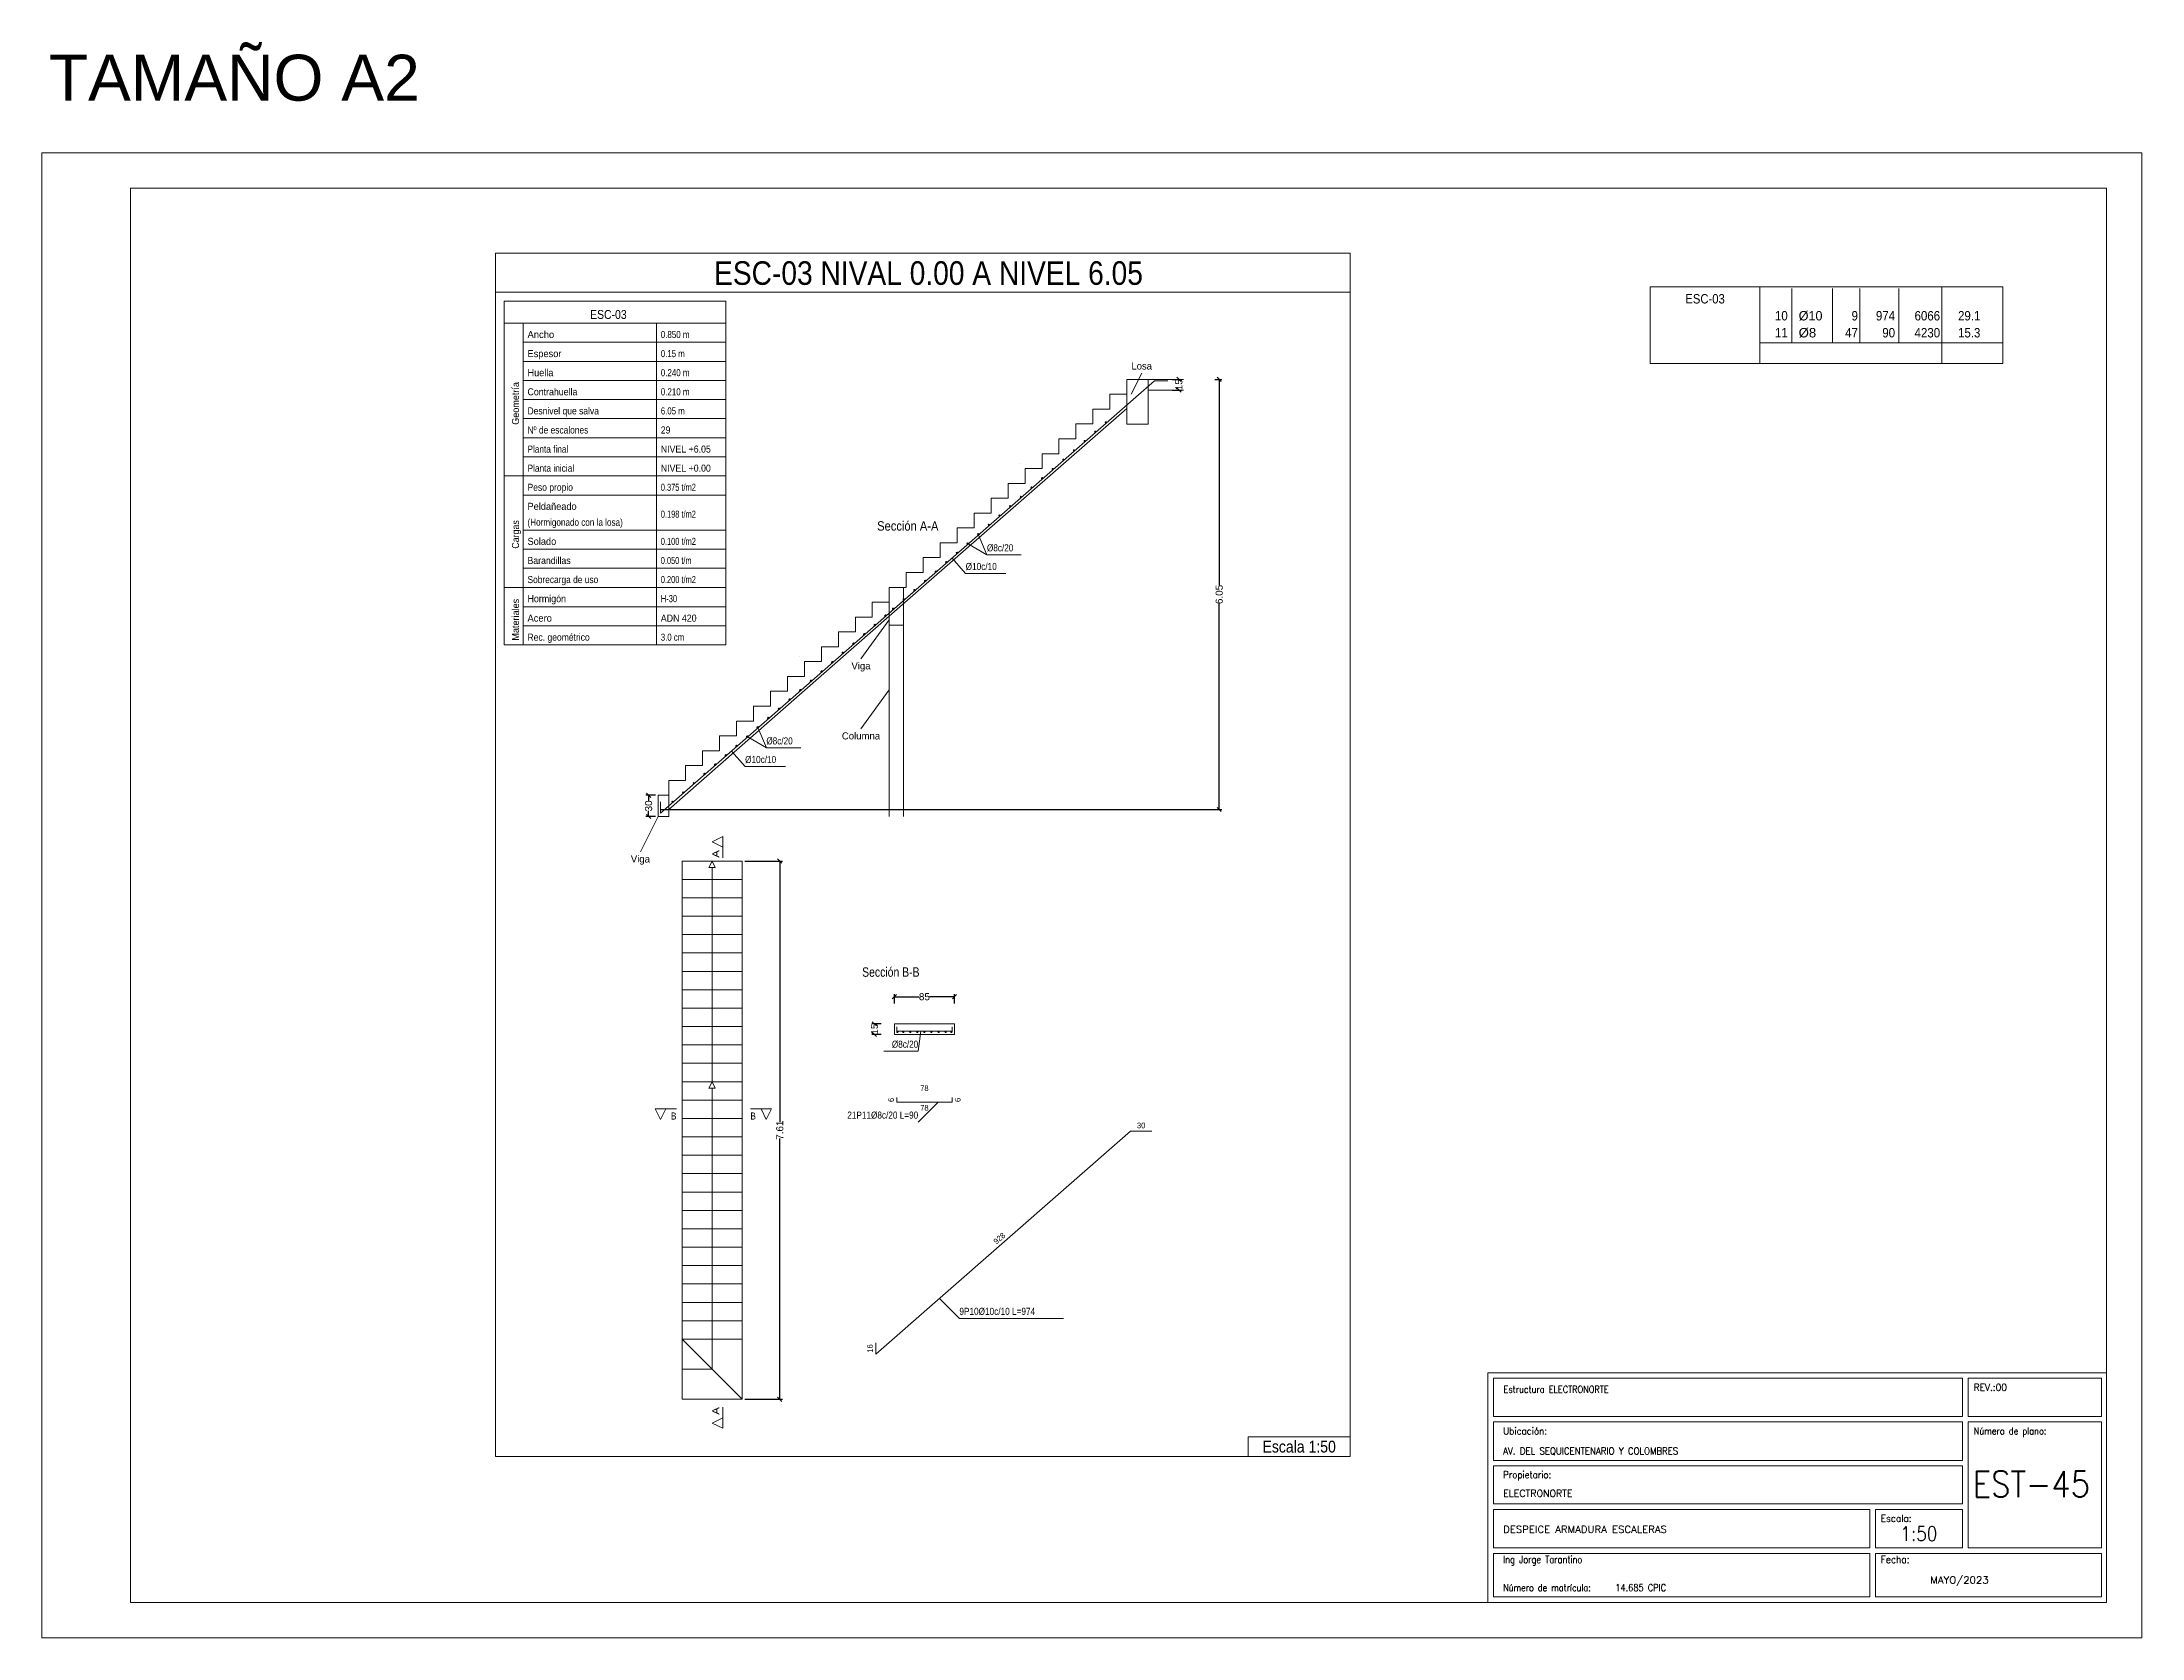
# Model space of a CAD drawing. Header units: millimetres. Extents: x 0 to 127, y 1 to 93.
# Drawn here: x 67.2 to 126.6, y 1.2 to 46.4 of the extents above; entities that cross this region are included whole.
import ezdxf
from ezdxf.enums import TextEntityAlignment as Align

# ---------------------------------------------------------------- set-up
doc = ezdxf.new("R2010")
doc.units = ezdxf.units.MM
for name, color, linetype, lineweight in [('CIM_REFEREN', 2, 'Continuous', 0), ('CYPE', 7, 'Continuous', 0), ('ESC_BARRAS_ARMADURA_LONGITUDINAL', 4, 'Continuous', 15), ('ESC_BARRAS_ARMADURA_TRANSVERSAL', 4, 'Continuous', 15), ('ESC_CONTORNO_ESCALERA', 3, 'Continuous', 0), ('ESC_COTAS', 1, 'Continuous', 0), ('ESC_ESCALON', 2, 'Continuous', 0), ('ESC_GEOMETRIA_APOYO', 2, 'Continuous', 0), ('ESC_LINEA_DE_HUELLA', 9, 'Continuous', 0), ('ESC_LINEA_REFERENCIA_ARMADURA', 36, 'Continuous', 0), ('ESC_LINEAS_DE_LA_TABLA', 6, 'Continuous', 0), ('ESC_RECUADRO_DEL_DETALLE', 7, 'Continuous', 9), ('ESC_SECCIONES', 4, 'Continuous', 0), ('ESC_TEXTO_APOYO', 3, 'Continuous', 0), ('ESC_TEXTO_ARMADURA_LONGITUDINAL', 3, 'Continuous', 9), ('ESC_TEXTO_ARMADURA_TRANSVERSAL', 3, 'Continuous', 9), ('ESC_TEXTOS_DE_LA_TABLA', 2, 'Continuous', 0), ('ESC_TITULO_DEL_RECUADRO', 7, 'Continuous', 0), ('RECUAD_LIMITES', 2, 'Continuous', 0), ('RECUAD_MARCO', 1, 'Continuous', 20), ('TABLAS', 1, 'Continuous', 0), ('TEXTO_TABLAS', 1, 'Continuous', 0)]:
    doc.layers.add(name, color=color, linetype=linetype, lineweight=lineweight)
doc.styles.add('CYPETXT', font='romans__.ttf', dxfattribs={"height": 0.2})
doc.styles.add('CYPETXT_0.3_romans', font='arial.ttf', dxfattribs={"height": 0.2})
doc.styles.add('CYPETXT_romans', font='arial.ttf', dxfattribs={"height": 0.2})
doc.dimstyles.new('cype_oblique', dxfattribs={"dimtxt": 0.18, "dimasz": 0.18, "dimexe": 0.075, "dimexo": 0.075, "dimgap": 0, "dimtad": 0, "dimdec": 4, "dimzin": 0, "dimdsep": 46, "dimtxsty": 'CYPETXT_0.3_romans', "dimblk": 'OBLIQUE', "dimtsz": 0.06, "dimcen": 0.09, "dimadec": 0, "dimazin": 0, "dimtfac": 1, "dimtdec": 4, "dimtofl": 0, "dimtmove": 2, "dimatfit": 3, "dimfxl": 1, "dimtolj": 1, "dimtzin": 0, "dimarcsym": 0})

# ---------------------------------------------------------------- blocks, each defined once
blk = doc.blocks.new('*D44')
at = {"layer": 'Defpoints', "color": 0, "transparency": 16777216}
for p in [(91.283, 19.111), (92.983, 19.377), (92.983, 19.111)]:
    blk.add_point(p, dxfattribs=at)
at = {"layer": 'ESC_COTAS', "color": 0, "lineweight": -2, "transparency": 16777216}
for p, q in [((91.223, 19.317), (91.343, 19.437)), ((91.283, 19.186), (91.283, 19.452)), ((91.283, 19.377), (91.989, 19.377)), ((92.983, 19.377), (92.277, 19.377)), ((92.923, 19.317), (93.043, 19.437)), ((92.983, 19.186), (92.983, 19.452))]:
    blk.add_line(p, q, dxfattribs=at)
at = {"layer": 'ESC_COTAS', "color": 0, "transparency": 16777216, "insert": (92.133, 19.377), "char_height": 0.2, "attachment_point": 5, "style": 'CYPETXT_0.3_romans'}
blk.add_mtext('\\A1;85', dxfattribs=at)
blk = doc.blocks.new('_OBLIQUE')
at = {"color": 0, "linetype": 'ByBlock', "lineweight": -2}
blk.add_line((-0.5, -0.5), (0.5, 0.5), dxfattribs=at)
blk = doc.blocks.new('*D45')
at = {"layer": 'Defpoints', "color": 0, "transparency": 16777216}
for p in [(90.72, 18.612), (90.986, 18.612), (90.986, 18.312)]:
    blk.add_point(p, dxfattribs=at)
at = {"layer": 'ESC_COTAS', "color": 0, "lineweight": -2, "transparency": 16777216}
for p, q in [((90.911, 18.612), (90.645, 18.612)), ((90.78, 18.552), (90.66, 18.672)), ((90.72, 18.612), (90.72, 18.597)), ((90.911, 18.312), (90.645, 18.312)), ((90.78, 18.252), (90.66, 18.372)), ((90.72, 18.312), (90.72, 18.328))]:
    blk.add_line(p, q, dxfattribs=at)
at = {"layer": 'ESC_COTAS', "color": 0, "transparency": 16777216, "insert": (90.72, 18.462), "char_height": 0.2, "attachment_point": 5, "rotation": 90, "style": 'CYPETXT_0.3_romans'}
blk.add_mtext('\\A1;15', dxfattribs=at)
blk = doc.blocks.new('*D110')
at = {"layer": 'Defpoints', "color": 0, "transparency": 16777216}
for p in [(84.333, 25.073), (84.599, 25.073), (84.599, 24.473)]:
    blk.add_point(p, dxfattribs=at)
at = {"layer": 'ESC_COTAS', "color": 0, "lineweight": -2, "transparency": 16777216}
for p, q in [((84.524, 25.073), (84.258, 25.073)), ((84.393, 25.013), (84.273, 25.133)), ((84.333, 25.073), (84.333, 24.916)), ((84.524, 24.473), (84.258, 24.473)), ((84.393, 24.413), (84.273, 24.533)), ((84.333, 24.473), (84.333, 24.631))]:
    blk.add_line(p, q, dxfattribs=at)
at = {"layer": 'ESC_COTAS', "color": 0, "transparency": 16777216, "insert": (84.333, 24.773), "char_height": 0.2, "attachment_point": 5, "rotation": 90, "style": 'CYPETXT_0.3_romans'}
blk.add_mtext('\\A1;30', dxfattribs=at)
blk = doc.blocks.new('*D112')
at = {"layer": 'Defpoints', "color": 0, "transparency": 16777216}
for p in [(99.065, 36.833), (99.065, 36.533), (99.331, 36.533)]:
    blk.add_point(p, dxfattribs=at)
at = {"layer": 'ESC_COTAS', "color": 0, "lineweight": -2, "transparency": 16777216}
for p, q in [((99.14, 36.833), (99.406, 36.833)), ((99.391, 36.773), (99.271, 36.893)), ((99.331, 36.833), (99.331, 36.818)), ((99.14, 36.533), (99.406, 36.533)), ((99.391, 36.473), (99.271, 36.593)), ((99.331, 36.533), (99.331, 36.549))]:
    blk.add_line(p, q, dxfattribs=at)
at = {"layer": 'ESC_COTAS', "color": 0, "transparency": 16777216, "insert": (99.331, 36.683), "char_height": 0.2, "attachment_point": 5, "rotation": 90, "style": 'CYPETXT_0.3_romans'}
blk.add_mtext('\\A1;15', dxfattribs=at)
blk = doc.blocks.new('*D116')
at = {"layer": 'Defpoints', "color": 0, "transparency": 16777216}
for p in [(100.275, 36.833), (84.599, 24.672), (100.471, 24.672)]:
    blk.add_point(p, dxfattribs=at)
at = {"layer": 'ESC_COTAS', "color": 0, "lineweight": -2, "transparency": 16777216}
for p, q in [((100.35, 36.833), (100.546, 36.833)), ((100.531, 36.773), (100.411, 36.893)), ((100.471, 36.833), (100.471, 31.014)), ((100.471, 24.672), (100.471, 30.492)), ((84.674, 24.672), (100.546, 24.672)), ((100.531, 24.612), (100.411, 24.732))]:
    blk.add_line(p, q, dxfattribs=at)
at = {"layer": 'ESC_COTAS', "color": 0, "transparency": 16777216, "insert": (100.471, 30.753), "char_height": 0.2, "attachment_point": 5, "rotation": 90, "style": 'CYPETXT_0.3_romans'}
blk.add_mtext('\\A1;6.05', dxfattribs=at)
blk = doc.blocks.new('*D122')
at = {"layer": 'Defpoints', "color": 0, "transparency": 16777216}
for p in [(86.978, 23.214), (86.978, 7.994), (88.042, 7.994)]:
    blk.add_point(p, dxfattribs=at)
at = {"layer": 'ESC_COTAS', "color": 0, "lineweight": -2, "transparency": 16777216}
for p, q in [((87.053, 23.214), (88.117, 23.214)), ((88.102, 23.154), (87.982, 23.274)), ((88.042, 23.214), (88.042, 15.844)), ((88.042, 7.994), (88.042, 15.365)), ((87.053, 7.994), (88.117, 7.994)), ((88.102, 7.934), (87.982, 8.054))]:
    blk.add_line(p, q, dxfattribs=at)
at = {"layer": 'ESC_COTAS', "color": 0, "transparency": 16777216, "insert": (88.042, 15.604), "char_height": 0.2, "attachment_point": 5, "rotation": 90, "style": 'CYPETXT_0.3_romans'}
blk.add_mtext('\\A1;7.61', dxfattribs=at)

msp = doc.modelspace()

# ---------------------------------------------------------------- hatches: boundary and pattern name
at = {"layer": 'ESC_BARRAS_ARMADURA_TRANSVERSAL'}
h = msp.add_hatch(color=256, dxfattribs=at)
edge = h.paths.add_edge_path()
edge.add_arc((96.6676, 35.08891), 0.02, 0, 360)
h = msp.add_hatch(color=256, dxfattribs=at)
edge = h.paths.add_edge_path()
edge.add_arc((96.96863, 35.35231), 0.02, 0, 360)
h = msp.add_hatch(color=256, dxfattribs=at)
edge = h.paths.add_edge_path()
edge.add_arc((97.26966, 35.61572), 0.02, 0, 360)
h = msp.add_hatch(color=256, dxfattribs=at)
edge = h.paths.add_edge_path()
edge.add_arc((96.06554, 34.56211), 0.02, 0, 360)
h = msp.add_hatch(color=256, dxfattribs=at)
edge = h.paths.add_edge_path()
edge.add_arc((96.36657, 34.82551), 0.02, 0, 360)
h = msp.add_hatch(color=256, dxfattribs=at)
edge = h.paths.add_edge_path()
edge.add_arc((95.46348, 34.0353), 0.02, 0, 360)
h = msp.add_hatch(color=256, dxfattribs=at)
edge = h.paths.add_edge_path()
edge.add_arc((95.76451, 34.29871), 0.02, 0, 360)
h = msp.add_hatch(color=256, dxfattribs=at)
edge = h.paths.add_edge_path()
edge.add_arc((94.56038, 33.2451), 0.02, 0, 360)
h = msp.add_hatch(color=256, dxfattribs=at)
edge = h.paths.add_edge_path()
edge.add_arc((94.86141, 33.5085), 0.02, 0, 360)
h = msp.add_hatch(color=256, dxfattribs=at)
edge = h.paths.add_edge_path()
edge.add_arc((95.16245, 33.7719), 0.02, 0, 360)
h = msp.add_hatch(color=256, dxfattribs=at)
edge = h.paths.add_edge_path()
edge.add_arc((93.95832, 32.7183), 0.02, 0, 360)
h = msp.add_hatch(color=256, dxfattribs=at)
edge = h.paths.add_edge_path()
edge.add_arc((94.25935, 32.9817), 0.02, 0, 360)
h = msp.add_hatch(color=256, dxfattribs=at)
edge = h.paths.add_edge_path()
edge.add_arc((93.35626, 32.19149), 0.02, 0, 360)
h = msp.add_hatch(color=256, dxfattribs=at)
edge = h.paths.add_edge_path()
edge.add_arc((93.65729, 32.45489), 0.02, 0, 360)
h = msp.add_hatch(color=256, dxfattribs=at)
edge = h.paths.add_edge_path()
edge.add_arc((92.7542, 31.66469), 0.02, 0, 360)
h = msp.add_hatch(color=256, dxfattribs=at)
edge = h.paths.add_edge_path()
edge.add_arc((93.05523, 31.92809), 0.02, 0, 360)
h = msp.add_hatch(color=256, dxfattribs=at)
edge = h.paths.add_edge_path()
edge.add_arc((91.85111, 30.87448), 0.02, 0, 360)
h = msp.add_hatch(color=256, dxfattribs=at)
edge = h.paths.add_edge_path()
edge.add_arc((92.15214, 31.13788), 0.02, 0, 360)
h = msp.add_hatch(color=256, dxfattribs=at)
edge = h.paths.add_edge_path()
edge.add_arc((92.45317, 31.40129), 0.02, 0, 360)
h = msp.add_hatch(color=256, dxfattribs=at)
edge = h.paths.add_edge_path()
edge.add_arc((91.24905, 30.34768), 0.02, 0, 360)
h = msp.add_hatch(color=256, dxfattribs=at)
edge = h.paths.add_edge_path()
edge.add_arc((91.55008, 30.61108), 0.02, 0, 360)
h = msp.add_hatch(color=256, dxfattribs=at)
edge = h.paths.add_edge_path()
edge.add_arc((90.72863, 29.89231), 0.02, 0, 360)
h = msp.add_hatch(color=256, dxfattribs=at)
edge = h.paths.add_edge_path()
edge.add_arc((91.02966, 30.15572), 0.02, 0, 360)
h = msp.add_hatch(color=256, dxfattribs=at)
edge = h.paths.add_edge_path()
edge.add_arc((89.82554, 29.10211), 0.02, 0, 360)
h = msp.add_hatch(color=256, dxfattribs=at)
edge = h.paths.add_edge_path()
edge.add_arc((90.12657, 29.36551), 0.02, 0, 360)
h = msp.add_hatch(color=256, dxfattribs=at)
edge = h.paths.add_edge_path()
edge.add_arc((90.4276, 29.62891), 0.02, 0, 360)
h = msp.add_hatch(color=256, dxfattribs=at)
edge = h.paths.add_edge_path()
edge.add_arc((89.22348, 28.5753), 0.02, 0, 360)
h = msp.add_hatch(color=256, dxfattribs=at)
edge = h.paths.add_edge_path()
edge.add_arc((89.52451, 28.83871), 0.02, 0, 360)
h = msp.add_hatch(color=256, dxfattribs=at)
edge = h.paths.add_edge_path()
edge.add_arc((88.62141, 28.0485), 0.02, 0, 360)
h = msp.add_hatch(color=256, dxfattribs=at)
edge = h.paths.add_edge_path()
edge.add_arc((88.92245, 28.3119), 0.02, 0, 360)
h = msp.add_hatch(color=256, dxfattribs=at)
edge = h.paths.add_edge_path()
edge.add_arc((88.01935, 27.5217), 0.02, 0, 360)
h = msp.add_hatch(color=256, dxfattribs=at)
edge = h.paths.add_edge_path()
edge.add_arc((88.32038, 27.7851), 0.02, 0, 360)
h = msp.add_hatch(color=256, dxfattribs=at)
edge = h.paths.add_edge_path()
edge.add_arc((87.11626, 26.73149), 0.02, 0, 360)
h = msp.add_hatch(color=256, dxfattribs=at)
edge = h.paths.add_edge_path()
edge.add_arc((87.41729, 26.99489), 0.02, 0, 360)
h = msp.add_hatch(color=256, dxfattribs=at)
edge = h.paths.add_edge_path()
edge.add_arc((87.71832, 27.2583), 0.02, 0, 360)
h = msp.add_hatch(color=256, dxfattribs=at)
edge = h.paths.add_edge_path()
edge.add_arc((86.5142, 26.20469), 0.02, 0, 360)
h = msp.add_hatch(color=256, dxfattribs=at)
edge = h.paths.add_edge_path()
edge.add_arc((86.81523, 26.46809), 0.02, 0, 360)
h = msp.add_hatch(color=256, dxfattribs=at)
edge = h.paths.add_edge_path()
edge.add_arc((85.91214, 25.67788), 0.02, 0, 360)
h = msp.add_hatch(color=256, dxfattribs=at)
edge = h.paths.add_edge_path()
edge.add_arc((86.21317, 25.94129), 0.02, 0, 360)
h = msp.add_hatch(color=256, dxfattribs=at)
edge = h.paths.add_edge_path()
edge.add_arc((85.31008, 25.15108), 0.02, 0, 360)
h = msp.add_hatch(color=256, dxfattribs=at)
edge = h.paths.add_edge_path()
edge.add_arc((85.61111, 25.41448), 0.02, 0, 360)
h = msp.add_hatch(color=256, dxfattribs=at)
edge = h.paths.add_edge_path()
edge.add_arc((85.00905, 24.88768), 0.02, 0, 360)
h = msp.add_hatch(color=256, dxfattribs=at)
edge = h.paths.add_edge_path()
edge.add_arc((91.36868, 18.38237), 0.02, 0, 360)
h = msp.add_hatch(color=256, dxfattribs=at)
edge = h.paths.add_edge_path()
edge.add_arc((91.53268, 18.38237), 0.02, 0, 360)
h = msp.add_hatch(color=256, dxfattribs=at)
edge = h.paths.add_edge_path()
edge.add_arc((91.73268, 18.38237), 0.02, 0, 360)
h = msp.add_hatch(color=256, dxfattribs=at)
edge = h.paths.add_edge_path()
edge.add_arc((91.93268, 18.38237), 0.02, 0, 360)
h = msp.add_hatch(color=256, dxfattribs=at)
edge = h.paths.add_edge_path()
edge.add_arc((92.13268, 18.38237), 0.02, 0, 360)
h = msp.add_hatch(color=256, dxfattribs=at)
edge = h.paths.add_edge_path()
edge.add_arc((92.33268, 18.38237), 0.02, 0, 360)
h = msp.add_hatch(color=256, dxfattribs=at)
edge = h.paths.add_edge_path()
edge.add_arc((92.53268, 18.38237), 0.02, 0, 360)
h = msp.add_hatch(color=256, dxfattribs=at)
edge = h.paths.add_edge_path()
edge.add_arc((92.73268, 18.38237), 0.02, 0, 360)
h = msp.add_hatch(color=256, dxfattribs=at)
edge = h.paths.add_edge_path()
edge.add_arc((92.89668, 18.38237), 0.02, 0, 360)

# ---------------------------------------------------------------- linework, layer by layer
at = {"layer": 'CYPE', "color": 1}
for points in [[(108.07349, 2.24397), (125.57349, 2.24397), (125.57349, 8.74397), (108.07349, 8.74397), (108.07349, 2.24397)], [(108.23349, 7.50397), (121.49349, 7.50397), (121.49349, 8.59397), (108.23349, 8.59397), (108.23349, 7.50397)], [(121.65349, 7.50397), (125.42349, 7.50397), (125.42349, 8.59397), (121.65349, 8.59397), (121.65349, 7.50397)], [(108.23349, 6.26397), (121.49349, 6.26397), (121.49349, 7.35397), (108.23349, 7.35397), (108.23349, 6.26397)], [(121.65349, 3.79397), (125.42349, 3.79397), (125.42349, 7.35397), (121.65349, 7.35397), (121.65349, 3.79397)], [(108.23349, 5.03397), (121.49349, 5.03397), (121.49349, 6.11397), (108.23349, 6.11397), (108.23349, 5.03397)], [(108.23349, 3.79397), (118.87349, 3.79397), (118.87349, 4.87397), (108.23349, 4.87397), (108.23349, 3.79397)], [(119.03349, 3.79397), (121.49349, 3.79397), (121.49349, 4.87397), (119.03349, 4.87397), (119.03349, 3.79397)], [(108.23349, 2.40397), (118.87349, 2.40397), (118.87349, 3.63397), (108.23349, 3.63397), (108.23349, 2.40397)], [(119.03349, 2.40397), (125.42349, 2.40397), (125.42349, 3.63397), (119.03349, 3.63397), (119.03349, 2.40397)]]:
    msp.add_lwpolyline(points, close=True, dxfattribs=at)
at = {"layer": 'ESC_BARRAS_ARMADURA_LONGITUDINAL'}
for points in [[(90.90935, 30.02653), (98.64292, 36.7934), (99.0195, 36.7934)], [(84.66935, 24.88653), (84.66935, 24.56653), (91.87834, 30.8744), (91.87834, 30.8744)], [(91.35068, 18.52837), (91.35068, 18.40037), (92.91468, 18.40037), (92.91468, 18.52837)], [(91.35068, 16.52385), (91.35068, 16.39585), (92.91468, 16.39585), (92.91468, 16.52385)], [(90.75472, 9.58976), (90.75472, 9.26976), (97.96371, 15.57763), (98.56371, 15.57763)]]:
    msp.add_lwpolyline(points, dxfattribs=at)
at = {"layer": 'ESC_BARRAS_ARMADURA_TRANSVERSAL'}
for centre in [(96.6676, 35.08891), (96.96863, 35.35231), (97.26966, 35.61572), (96.06554, 34.56211), (96.36657, 34.82551), (95.46348, 34.0353), (95.76451, 34.29871), (94.56038, 33.2451), (94.86141, 33.5085), (95.16245, 33.7719), (93.95832, 32.7183), (94.25935, 32.9817), (93.35626, 32.19149), (93.65729, 32.45489), (92.7542, 31.66469), (93.05523, 31.92809), (91.85111, 30.87448), (92.15214, 31.13788), (92.45317, 31.40129), (91.24905, 30.34768), (91.55008, 30.61108), (90.72863, 29.89231), (91.02966, 30.15572), (89.82554, 29.10211), (90.12657, 29.36551), (90.4276, 29.62891), (89.22348, 28.5753), (89.52451, 28.83871), (88.62141, 28.0485), (88.92245, 28.3119), (88.01935, 27.5217), (88.32038, 27.7851), (87.11626, 26.73149), (87.41729, 26.99489), (87.71832, 27.2583), (86.5142, 26.20469), (86.81523, 26.46809), (85.91214, 25.67788), (86.21317, 25.94129), (85.31008, 25.15108), (85.61111, 25.41448), (85.00905, 24.88768), (91.36868, 18.38237), (91.53268, 18.38237), (91.73268, 18.38237), (91.93268, 18.38237), (92.13268, 18.38237), (92.33268, 18.38237), (92.53268, 18.38237), (92.73268, 18.38237), (92.89668, 18.38237)]:
    msp.add_circle(centre, 0.02, dxfattribs=at)
at = {"layer": 'ESC_CONTORNO_ESCALERA'}
for p, q in [((97.37935, 35.9934), (97.37935, 36.4134)), ((91.13935, 30.5334), (91.13935, 30.9534)), ((85.27758, 16.97439), (85.27758, 23.21439)), ((86.97758, 16.97439), (86.97758, 23.21439)), ((91.28268, 18.61237), (91.28268, 18.31237)), ((92.98268, 18.61237), (92.98268, 18.31237)), ((85.27758, 7.99439), (85.27758, 16.97439)), ((86.97758, 9.69439), (86.97758, 16.97439))]:
    msp.add_line(p, q, dxfattribs=at)
for points in [[(91.13935, 30.13477), (97.85935, 36.01477)], [(84.89935, 24.67477), (91.13935, 30.13477)], [(91.28268, 18.61237), (92.98268, 18.61237)], [(91.28268, 18.31237), (92.98268, 18.31237)]]:
    msp.add_lwpolyline(points, dxfattribs=at)
at = {"layer": 'ESC_ESCALON'}
for p, q in [((86.97758, 23.21439), (85.27758, 23.21439)), ((86.97758, 22.69439), (85.27758, 22.69439)), ((86.97758, 22.17439), (85.27758, 22.17439)), ((86.97758, 21.65439), (85.27758, 21.65439)), ((86.97758, 21.13439), (85.27758, 21.13439)), ((86.97758, 20.61439), (85.27758, 20.61439)), ((86.97758, 20.09439), (85.27758, 20.09439)), ((86.97758, 19.57439), (85.27758, 19.57439)), ((86.97758, 19.05439), (85.27758, 19.05439)), ((86.97758, 18.53439), (85.27758, 18.53439)), ((86.97758, 18.01439), (85.27758, 18.01439)), ((86.97758, 17.49439), (85.27758, 17.49439)), ((86.97758, 16.97439), (85.27758, 16.97439)), ((86.97758, 16.45439), (85.27758, 16.45439)), ((86.97758, 15.93439), (85.27758, 15.93439)), ((86.97758, 15.41439), (85.27758, 15.41439)), ((86.97758, 14.89439), (85.27758, 14.89439)), ((86.97758, 14.37439), (85.27758, 14.37439)), ((86.97758, 13.85439), (85.27758, 13.85439)), ((86.97758, 13.33439), (85.27758, 13.33439)), ((86.97758, 12.81439), (85.27758, 12.81439)), ((86.97758, 12.29439), (85.27758, 12.29439)), ((86.97758, 11.77439), (85.27758, 11.77439)), ((86.97758, 11.25439), (85.27758, 11.25439)), ((86.97758, 10.73439), (85.27758, 10.73439)), ((86.97758, 10.21439), (85.27758, 10.21439)), ((86.97758, 7.99439), (85.27758, 9.69439)), ((86.97758, 9.69439), (85.27758, 9.69439)), ((86.97758, 7.99439), (85.27758, 7.99439))]:
    msp.add_line(p, q, dxfattribs=at)
for points in [[(96.89935, 35.5734), (96.89935, 35.9934), (97.37935, 35.9934), (97.37935, 36.4134), (97.85935, 36.4134), (97.85935, 36.8334), (98.33935, 36.8334)], [(91.13935, 30.5334), (91.13935, 30.9534), (91.61935, 30.9534), (91.61935, 31.3734), (92.09935, 31.3734), (92.09935, 31.7934), (92.57935, 31.7934), (92.57935, 32.2134), (93.05935, 32.2134), (93.05935, 32.6334), (93.53935, 32.6334), (93.53935, 33.0534), (94.01935, 33.0534), (94.01935, 33.4734), (94.49935, 33.4734), (94.49935, 33.8934), (94.97935, 33.8934), (94.97935, 34.3134), (95.45935, 34.3134), (95.45935, 34.7334), (95.93935, 34.7334), (95.93935, 35.1534), (96.41935, 35.1534), (96.41935, 35.5734), (96.89935, 35.5734), (96.89935, 35.9934), (97.37935, 35.9934)], [(84.89935, 25.0734), (84.89935, 25.4934), (85.37935, 25.4934), (85.37935, 25.9134), (85.85935, 25.9134), (85.85935, 26.3334), (86.33935, 26.3334), (86.33935, 26.7534), (86.81935, 26.7534), (86.81935, 27.1734), (87.29935, 27.1734), (87.29935, 27.5934), (87.77935, 27.5934), (87.77935, 28.0134), (88.25935, 28.0134), (88.25935, 28.4334), (88.73935, 28.4334), (88.73935, 28.8534), (89.21935, 28.8534), (89.21935, 29.2734), (89.69935, 29.2734), (89.69935, 29.6934), (90.17935, 29.6934), (90.17935, 30.1134), (90.65935, 30.1134), (90.65935, 30.5334), (91.13935, 30.5334)], [(91.13935, 29.88507), (91.13935, 24.4734)], [(91.53703, 29.88507), (91.53703, 24.4734)]]:
    msp.add_lwpolyline(points, dxfattribs=at)
at = {"layer": 'ESC_GEOMETRIA_APOYO'}
for p, q in [((98.45935, 36.8334), (99.45935, 36.8334)), ((98.45935, 36.5334), (99.45935, 36.5334)), ((91.13935, 30.13477), (91.13935, 29.9334)), ((84.89935, 24.67477), (84.89935, 24.4734)), ((86.97758, 7.99439), (86.97758, 9.69439))]:
    msp.add_line(p, q, dxfattribs=at)
for points in [[(97.85935, 36.8334), (98.45935, 36.8334), (98.45935, 35.57166), (97.85935, 35.57166), (97.85935, 36.8334)], [(91.13935, 30.9534), (91.53703, 30.9534), (91.53703, 29.88507), (91.13935, 29.88507), (91.13935, 30.9534)], [(84.89935, 25.0734), (84.59935, 25.0734), (84.59935, 24.4734), (84.89935, 24.4734), (84.89935, 25.0734)]]:
    msp.add_lwpolyline(points, close=True, dxfattribs=at)
at = {"layer": 'ESC_LINEA_DE_HUELLA'}
for points in [[(86.03758, 23.03439), (86.12758, 23.21439), (86.21758, 23.03439), (86.03758, 23.03439)], [(86.03758, 16.79439), (86.12758, 16.97439), (86.21758, 16.79439), (86.03758, 16.79439)]]:
    msp.add_lwpolyline(points, close=True, dxfattribs=at)
for points in [[(86.12758, 16.97439), (86.12758, 23.03439)], [(85.27758, 8.84439), (86.12758, 8.84439), (86.12758, 9.69439), (86.12758, 16.79439)]]:
    msp.add_lwpolyline(points, dxfattribs=at)
at = {"layer": 'ESC_LINEA_REFERENCIA_ARMADURA'}
for p, q in [((98.27935, 37.0134), (97.97935, 36.4134)), ((94.83357, 34.45148), (94.83357, 34.45148)), ((93.90188, 31.87165), (93.35626, 32.19149)), ((93.90188, 31.87165), (93.65729, 32.45489)), ((93.29982, 31.34484), (92.91657, 31.78284)), ((93.29982, 31.34484), (94.43982, 31.34484)), ((90.33935, 28.9334), (91.13935, 30.03408)), ((88.59357, 28.99148), (88.59357, 28.99148)), ((90.33935, 26.95286), (91.13935, 28.05355)), ((87.66188, 26.41165), (87.11626, 26.73149)), ((87.66188, 26.41165), (87.41729, 26.99489)), ((87.05982, 25.88484), (86.67657, 26.32284)), ((87.05982, 25.88484), (88.19982, 25.88484)), ((84.09935, 23.4734), (84.59935, 24.4734)), ((90.986, 17.83469), (91.958, 17.83469)), ((91.958, 17.83469), (92.03268, 18.40037)), ((91.958, 15.83017), (92.52368, 16.39585)), ((93.12264, 10.28105), (92.55696, 10.84673)), ((93.12264, 10.28105), (96.06564, 10.28105))]:
    msp.add_line(p, q, dxfattribs=at)
for points in [[(93.90188, 31.87165), (93.90188, 31.87165), (94.87388, 31.87165)], [(87.66188, 26.41165), (87.66188, 26.41165), (88.63388, 26.41165)]]:
    msp.add_lwpolyline(points, dxfattribs=at)
at = {"layer": 'ESC_LINEAS_DE_LA_TABLA'}
for p, q in [((80.24651, 39.04364), (86.51651, 39.04364)), ((80.24651, 39.04364), (80.24651, 29.32364)), ((86.51651, 39.04364), (86.51651, 29.32364)), ((80.24651, 38.42364), (86.51651, 38.42364)), ((80.78651, 38.42364), (80.78651, 29.32364)), ((84.55651, 38.42364), (84.55651, 29.32364)), ((80.78651, 37.88364), (86.51651, 37.88364)), ((80.78651, 37.34364), (86.51651, 37.34364)), ((80.78651, 36.80364), (86.51651, 36.80364)), ((80.78651, 36.26364), (86.51651, 36.26364)), ((80.78651, 35.72364), (86.51651, 35.72364)), ((80.78651, 35.18364), (86.51651, 35.18364)), ((80.78651, 34.64364), (86.51651, 34.64364)), ((80.24651, 34.10364), (86.51651, 34.10364)), ((80.78651, 33.56364), (86.51651, 33.56364)), ((80.78651, 32.57364), (86.51651, 32.57364)), ((80.78651, 32.03364), (86.51651, 32.03364)), ((80.78651, 31.49364), (86.51651, 31.49364)), ((80.24651, 30.95364), (86.51651, 30.95364)), ((80.78651, 30.40364), (86.51651, 30.40364)), ((80.78651, 29.86364), (86.51651, 29.86364)), ((80.24651, 29.32364), (86.51651, 29.32364))]:
    msp.add_line(p, q, dxfattribs=at)
at = {"layer": 'ESC_LINEAS_DE_LA_TABLA', "color": 254, "true_color": 0xdad7d3}
msp.add_lwpolyline([(80.24651, 39.04364), (86.51651, 39.04364), (86.51651, 38.42364), (80.24651, 38.42364)], close=True, dxfattribs=at)
at = {"layer": 'ESC_LINEAS_DE_LA_TABLA', "color": 7, "true_color": 0xf2f1f0}
for points in [[(80.24651, 38.42364), (80.78651, 38.42364), (80.78651, 34.10364), (80.24651, 34.10364)], [(80.24651, 34.10364), (80.78651, 34.10364), (80.78651, 30.95364), (80.24651, 30.95364)], [(80.24651, 30.95364), (80.78651, 30.95364), (80.78651, 29.32364), (80.24651, 29.32364)]]:
    msp.add_lwpolyline(points, close=True, dxfattribs=at)
at = {"layer": 'ESC_RECUADRO_DEL_DETALLE'}
for p, q in [((104.17651, 39.30364), (104.17651, 40.40364)), ((79.99651, 39.30364), (104.17651, 39.30364)), ((79.99651, 6.38021), (79.99651, 39.30364)), ((79.99651, 39.30364), (104.17651, 39.30364)), ((104.17651, 6.38021), (104.17651, 39.30364)), ((101.28901, 6.93021), (104.17651, 6.93021)), ((101.28901, 6.38021), (101.28901, 6.93021)), ((79.99651, 6.38021), (104.17651, 6.38021))]:
    msp.add_line(p, q, dxfattribs=at)
msp.add_lwpolyline([(79.99651, 39.30364), (79.99651, 40.40364), (104.17651, 40.40364)], dxfattribs=at)
at = {"layer": 'ESC_SECCIONES'}
for p, q in [((86.43102, 23.30749), (86.43102, 23.60749)), ((85.11879, 16.20391), (84.81879, 16.20391)), ((87.21102, 16.20391), (87.51102, 16.20391)), ((86.43102, 7.77321), (86.43102, 7.47321))]:
    msp.add_line(p, q, dxfattribs=at)
for points in [[(86.43102, 23.60749), (86.43102, 23.90749), (86.13102, 23.75749), (86.43102, 23.60749)], [(84.81879, 16.20391), (84.51879, 16.20391), (84.66879, 15.90391), (84.81879, 16.20391)], [(87.51102, 16.20391), (87.81102, 16.20391), (87.66102, 15.90391), (87.51102, 16.20391)], [(86.43102, 7.47321), (86.43102, 7.17321), (86.13102, 7.32321), (86.43102, 7.47321)]]:
    msp.add_lwpolyline(points, close=True, dxfattribs=at)
at = {"layer": 'RECUAD_LIMITES'}
msp.add_lwpolyline([(67.17349, 1.24397), (126.57349, 1.24397), (126.57349, 43.24397), (67.17349, 43.24397), (67.17349, 1.24397)], close=True, dxfattribs=at)
at = {"layer": 'RECUAD_MARCO'}
msp.add_lwpolyline([(69.67349, 2.24397), (125.57349, 2.24397), (125.57349, 42.24397), (69.67349, 42.24397), (69.67349, 2.24397)], close=True, dxfattribs=at)
at = {"layer": 'TABLAS'}
for p, q in [((112.66482, 39.35406), (112.66482, 39.45406)), ((112.66482, 39.45406), (122.64082, 39.45406)), ((112.66482, 37.28406), (112.66482, 39.35406)), ((115.76482, 39.35406), (115.76482, 39.45406)), ((115.76482, 37.33406), (115.76482, 39.35406)), ((116.66882, 39.35406), (116.66882, 39.40406)), ((116.66882, 37.86406), (116.66882, 39.35406)), ((117.81682, 39.35406), (117.81682, 39.40406)), ((117.81682, 37.86406), (117.81682, 39.35406)), ((118.58882, 39.35406), (118.58882, 39.40406)), ((118.58882, 37.86406), (118.58882, 39.35406)), ((119.69282, 39.35406), (119.69282, 39.40406)), ((119.69282, 37.86406), (119.69282, 39.35406)), ((120.91282, 39.35406), (120.91282, 39.45406)), ((120.91282, 37.28406), (120.91282, 39.35406)), ((122.64082, 39.35406), (122.64082, 39.45406)), ((122.64082, 37.28406), (122.64082, 39.35406)), ((115.76482, 37.86406), (122.64082, 37.86406)), ((112.66482, 37.28406), (122.64082, 37.28406)), ((115.76482, 37.28406), (115.76482, 37.33406)), ((104.17651, 18.70192), (104.17651, 19.23192))]:
    msp.add_line(p, q, dxfattribs=at)

# ---------------------------------------------------------------- texts
at = {"layer": 'CIM_REFEREN', "insert": (67.3667, 46.01565), "char_height": 1.3, "attachment_point": 1, "style": 'CYPETXT_romans'}
msp.add_mtext_dynamic_manual_height_columns('TAMAÑO A2', width=20.4097016, gutter_width=12.5, heights=[0], dxfattribs=at)
at = {"layer": 'CYPE', "color": 5, "style": 'CYPETXT'}
for s, width, p in [('Estructura ELECTRONORTE', 0.842437, (108.51349, 8.17397)), ('AV. DEL SEQUICENTENARIO Y COLOMBRES', 0.887423, (108.50349, 6.43397)), ('ELECTRONORTE', 0.974409, (108.50349, 5.23397)), ('DESPEICE ARMADURA ESCALERAS', 1.047361, (108.50349, 4.2196)), ('Ing Jorge Tarantino', 0.851105, (108.50349, 3.36397)), ('MAYO/2023', 1.047361, (120.58349, 2.78397)), ('14.685 CPIC', 0.851936, (111.67349, 2.56397))]:
    msp.add_text(s, height=0.2, dxfattribs=dict(at, width=width)).set_placement(p)
at = {"layer": 'CYPE', "color": 4, "style": 'CYPETXT'}
for s, width, p in [('REV.:00', 0.927655, (121.81349, 8.23397)), ('Ubicación:', 0.90604, (108.50349, 6.99397)), ('Número de plano:', 0.844847, (121.81349, 6.99397)), ('Propietario:', 0.885908, (108.50349, 5.76397)), ('Escala:', 0.925891, (119.18349, 4.52397)), ('Fecha:', 0.933698, (119.18349, 3.36397)), ('Número de matrícula:', 0.83516, (108.50349, 2.56397))]:
    msp.add_text(s, height=0.2, dxfattribs=dict(at, width=width)).set_placement(p)
at = {"layer": 'CYPE', "color": 5, "style": 'CYPETXT'}
for s, height, width, p in [('EST-45', 0.733333, 0.872274, (123.44349, 5.23064)), ('1:50', 0.4, 0.869965, (120.26349, 3.99397))]:
    msp.add_text(s, height=height, dxfattribs=dict(at, width=width)).set_placement(p, align=Align.CENTER)
at = {"layer": 'ESC_BARRAS_ARMADURA_LONGITUDINAL', "style": 'CYPETXT_romans', "width": 0.872274}
for p in [(92.13268, 16.87185), (92.13268, 16.31585)]:
    msp.add_text('78', height=0.16, dxfattribs=at).set_placement(p, align=Align.TOP_CENTER)
for s, rotation, p in [('6', 90, (91.27068, 16.45985)), ('928', 41.1852672, (94.30653, 12.4839)), ('16', 90, (90.67472, 9.42976))]:
    msp.add_text(s, height=0.16, rotation=rotation, dxfattribs=at).set_placement(p, align=Align.CENTER)
msp.add_text('6', height=0.16, rotation=90, dxfattribs=at).set_placement((92.99468, 16.45985), align=Align.TOP_CENTER)
msp.add_text('30', height=0.16, dxfattribs=at).set_placement((98.26371, 15.65763), align=Align.CENTER)
at = {"layer": 'ESC_SECCIONES', "style": 'CYPETXT_romans'}
for s, width, p in [('Sección A-A', 0.845502, (90.79676, 32.69044)), ('Sección B-B', 0.792117, (90.372, 20.07521))]:
    msp.add_text(s, height=0.2666667, dxfattribs=dict(at, width=width)).set_placement(p, align=Align.MIDDLE_LEFT)
at = {"layer": 'ESC_SECCIONES', "style": 'CYPETXT_romans', "width": 1.156502}
msp.add_text('A', height=0.2, rotation=90, dxfattribs=at).set_placement((86.33102, 23.30749))
at = {"layer": 'ESC_SECCIONES', "style": 'CYPETXT_romans', "width": 0.838198}
msp.add_text('B', height=0.2, dxfattribs=at).set_placement((85.11879, 16.10391), align=Align.TOP_RIGHT)
msp.add_text('B', height=0.2, dxfattribs=at).set_placement((87.21102, 16.10391), align=Align.TOP_LEFT)
at = {"layer": 'ESC_SECCIONES', "style": 'CYPETXT_romans', "width": 1.156502}
msp.add_text('A', height=0.2, rotation=90, dxfattribs=at).set_placement((86.33102, 7.77321), align=Align.RIGHT)
at = {"layer": 'ESC_TEXTO_APOYO', "style": 'CYPETXT_romans', "width": 0.953631}
msp.add_text('Losa', height=0.2, dxfattribs=at).set_placement((98.27935, 37.1134), align=Align.CENTER)
at = {"layer": 'ESC_TEXTO_APOYO', "style": 'CYPETXT_romans', "width": 0.968054}
for s, p in [('Viga', (90.33935, 28.8334)), ('Columna', (90.33935, 26.85286)), ('Viga', (84.09935, 23.3734))]:
    msp.add_text(s, height=0.2, dxfattribs=at).set_placement(p, align=Align.TOP_CENTER)
at = {"layer": 'ESC_TEXTO_ARMADURA_LONGITUDINAL', "style": 'CYPETXT_romans'}
for s, width, p in [('%%c10c/10', 0.833943, (93.29982, 31.44484)), ('%%c10c/10', 0.833943, (87.05982, 25.98484)), ('9P10%%C10c/10 L=974', 0.833183, (93.12264, 10.38105))]:
    msp.add_text(s, height=0.2, dxfattribs=dict(at, width=width)).set_placement(p)
for s, width, p in [('%%c8c/20', 0.827657, (91.958, 17.93469)), ('21P11%%c8c/20 L=90', 0.830784, (91.958, 15.93017))]:
    msp.add_text(s, height=0.2, dxfattribs=dict(at, width=width)).set_placement(p, align=Align.RIGHT)
at = {"layer": 'ESC_TEXTO_ARMADURA_TRANSVERSAL', "style": 'CYPETXT_romans', "width": 0.827657}
for p in [(93.90188, 31.97165), (87.66188, 26.51165)]:
    msp.add_text('%%c8c/20', height=0.2, dxfattribs=at).set_placement(p)
at = {"layer": 'ESC_TEXTOS_DE_LA_TABLA', "style": 'CYPETXT_romans'}
for s, height, width, p in [('ESC-03', 0.253333, 0.834986, (82.67651, 38.79697)), ('Ancho', 0.2, 0.952965, (80.90651, 38.20364)), ('0.850 m', 0.2, 0.804242, (84.67651, 38.20364)), ('Espesor', 0.2, 0.936387, (80.90651, 37.66364)), ('0.15 m', 0.2, 0.792997, (84.67651, 37.66364)), ('Huella', 0.2, 0.925886, (80.90651, 37.12364)), ('0.240 m', 0.2, 0.804242, (84.67651, 37.12364)), ('Contrahuella', 0.2, 0.890919, (80.90651, 36.58364)), ('0.210 m', 0.2, 0.804242, (84.67651, 36.58364)), ('Desnivel que salva', 0.2, 0.861691, (80.90651, 36.04364)), ('6.05 m', 0.2, 0.792997, (84.67651, 36.04364)), ('Nº de escalones', 0.2, 0.848135, (80.90651, 35.50364)), ('29', 0.2, 0.872274, (84.67651, 35.50364)), ('Planta final', 0.2, 0.833147, (80.90651, 34.96364)), ('NIVEL +6.05', 0.2, 0.888935, (84.67651, 34.96364)), ('Planta inicial', 0.2, 0.840717, (80.90651, 34.42364)), ('Peso propio', 0.2, 0.862383, (80.90651, 33.88364)), ('0.375 t/m2', 0.2, 0.723257, (84.67651, 33.88364)), ('NIVEL +0.00', 0.2, 0.888935, (84.67651, 34.42364)), ('Peldañeado', 0.2, 0.932076, (80.90651, 33.34364)), ('(Hormigonado con la losa)', 0.2, 0.8228, (80.90651, 32.89364)), ('0.198 t/m2', 0.2, 0.723257, (84.67651, 33.12364)), ('Solado', 0.2, 0.934328, (80.90651, 32.35364)), ('0.100 t/m2', 0.2, 0.723257, (84.67651, 32.35364)), ('Barandillas', 0.2, 0.882667, (80.90651, 31.81364)), ('0.050 t/m', 0.2, 0.747154, (84.67651, 31.81364)), ('Sobrecarga de uso', 0.2, 0.847548, (80.90651, 31.27364)), ('0.200 t/m2', 0.2, 0.723257, (84.67651, 31.27364)), ('Hormigón', 0.2, 0.899917, (80.90651, 30.73364)), ('H-30', 0.2, 0.761404, (84.67651, 30.73364)), ('Acero', 0.2, 0.945393, (80.90651, 30.18364)), ('ADN 420', 0.2, 0.893197, (84.67651, 30.18364)), ('Rec. geométrico', 0.2, 0.865066, (80.90651, 29.64364)), ('3.0 cm', 0.2, 0.7903, (84.67651, 29.64364))]:
    msp.add_text(s, height=height, dxfattribs=dict(at, width=width)).set_placement(p, align=Align.TOP_LEFT)
for s, width, p in [('Geometría', 0.914705, (80.46651, 35.55164)), ('Cargas', 0.893948, (80.46651, 32.04764)), ('Materiales', 0.916788, (80.46651, 29.44764))]:
    msp.add_text(s, height=0.2, rotation=90, dxfattribs=dict(at, width=width)).set_placement(p, align=Align.TOP_LEFT)
at = {"layer": 'ESC_TITULO_DEL_RECUADRO', "style": 'CYPETXT_romans', "width": 0.855287}
msp.add_text('ESC-03 NIVAL 0.00 A NIVEL 6.05', height=0.6666667, dxfattribs=at).set_placement((86.18335, 40.17432), align=Align.TOP_LEFT)
at = {"layer": 'ESC_TITULO_DEL_RECUADRO', "style": 'CYPETXT_romans', "width": 0.853289}
msp.add_text('Escala 1:50', height=0.3333333, dxfattribs=at).set_placement((102.73276, 6.65521), align=Align.MIDDLE_CENTER)
at = {"layer": 'TEXTO_TABLAS', "style": 'CYPETXT_romans', "width": 0.855287}
msp.add_text('ESC-03', height=0.266667, dxfattribs=at).set_placement((114.21482, 39.11406), align=Align.MIDDLE_CENTER)
at = {"layer": 'TEXTO_TABLAS', "style": 'CYPETXT_romans'}
for s, height, width, p in [('10', 0.266667, 0.872274, (116.55282, 38.63406)), ('9', 0.26667, 0.872274, (118.53882, 38.63406)), ('974', 0.266667, 0.872274, (119.58882, 38.63406)), ('6066', 0.266667, 0.872274, (120.86282, 38.63406)), ('29.1', 0.266667, 0.869308, (122.00082, 38.63406)), ('11', 0.266667, 0.872274, (116.55282, 38.15406)), ('47', 0.266667, 0.872274, (118.53882, 38.15406)), ('90', 0.266667, 0.872274, (119.58882, 38.15406)), ('4230', 0.266667, 0.872274, (120.86282, 38.15406)), ('15.3', 0.266667, 0.869308, (122.00082, 38.15406))]:
    msp.add_text(s, height=height, dxfattribs=dict(at, width=width)).set_placement(p, align=Align.MIDDLE_RIGHT)
for s, width, p in [('%%c10', 0.955414, (116.86282, 38.63406)), ('%%c8', 0.99505, (116.86282, 38.15406))]:
    msp.add_text(s, height=0.266667, dxfattribs=dict(at, width=width)).set_placement(p, align=Align.MIDDLE_LEFT)

# ---------------------------------------------------------------- dimensions: what is measured, and where the dimension line sits
at = {"layer": 'ESC_COTAS'}
for base, p1, p2, text, picture, middle in [((100.4713, 24.67229), (100.27519, 36.8334), (84.59935, 24.67229), '6.05', '*D116', (100.4713, 30.75284)), ((88.04197, 7.99439), (86.97758, 23.21439), (86.97758, 7.99439), '7.61', '*D122', (88.04197, 15.60439))]:
    dim = msp.add_linear_dim(base=base, p1=p1, p2=p2, angle=90, text=text, dimstyle='cype_oblique', dxfattribs=at)
    dim.commit()
    dim.dimension.update_dxf_attribs({"geometry": picture, "text_midpoint": middle})
for p1, p2, text, picture, middle in [((99.06487, 36.8334), (99.06487, 36.5334), '15', '*D112', (99.33087, 36.6834)), ((84.59935, 24.4734), (84.59935, 25.0734), '30', '*D110', (84.33335, 24.7734)), ((91.28268, 19.11121), (92.98268, 19.11121), '85', '*D44', (92.13268, 19.37721)), ((90.986, 18.31237), (90.986, 18.61237), '15', '*D45', (90.72, 18.46237))]:
    dim = msp.add_aligned_dim(p1=p1, p2=p2, distance=0.266, text=text, dimstyle='cype_oblique', dxfattribs=at)
    dim.commit()
    dim.dimension.update_dxf_attribs({"geometry": picture, "text_midpoint": middle})

doc.saveas('drawing.dxf')
